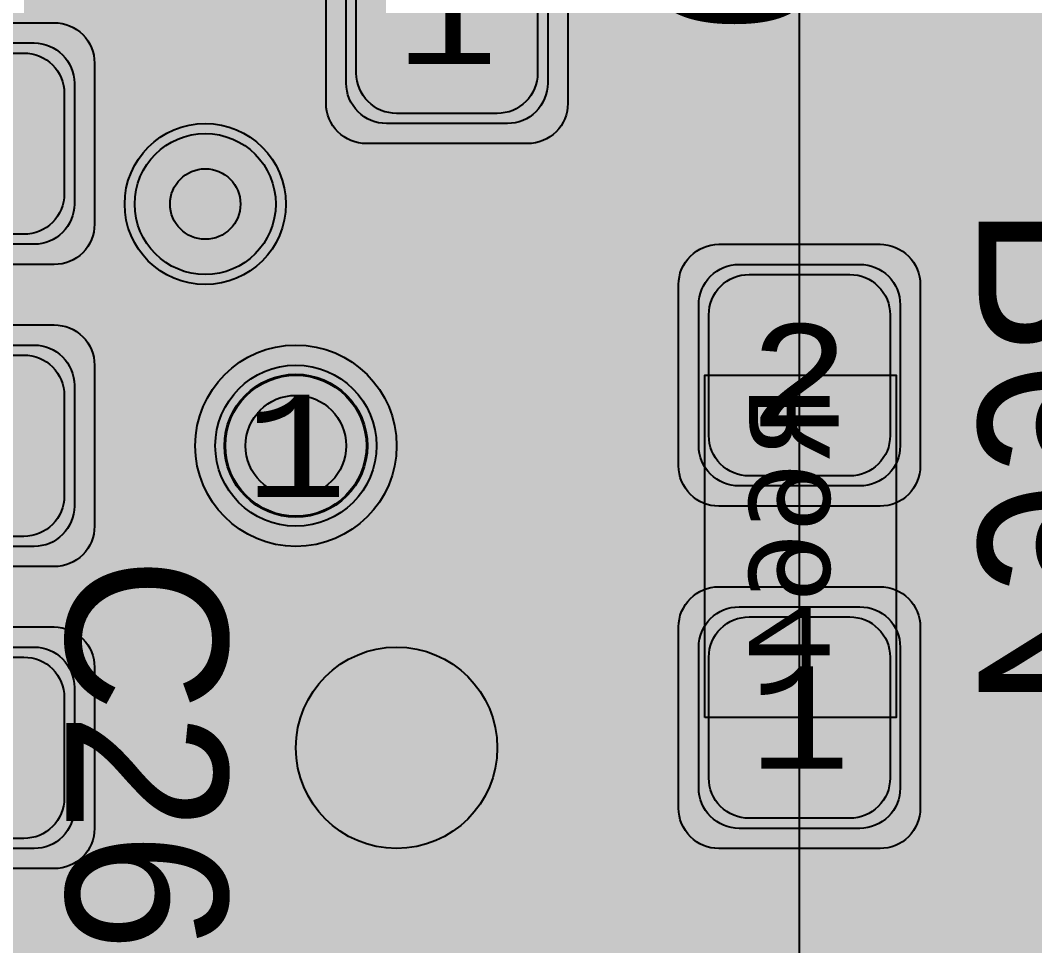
# Model space of a CAD drawing. Extents: x -28 to 199, y -61 to 255.
# Drawn here: x 35.88 to 40.92, y 175.02 to 179.61 of the extents above; entities that cross this region are included whole.
import ezdxf
from ezdxf.enums import TextEntityAlignment as Align

# ---------------------------------------------------------------- set-up
doc = ezdxf.new("R2010")
doc.units = 0
doc.header["$MEASUREMENT"] = 0
for name, color, linetype in [('ASSEMBLY_OUTLINES_BTM', 191, 'CONTINUOUS'), ('ASSEMBLY_OUTLINES_TOP', 102, 'CONTINUOUS'), ('ASSEMBLY_PART_NUMBERS_BTM', 191, 'CONTINUOUS'), ('ASSEMBLY_PART_NUMBERS_TOP', 102, 'CONTINUOUS'), ('ASSEMBLY_REF_DES_BTM', 191, 'CONTINUOUS'), ('ASSEMBLY_REF_DES_TOP', 102, 'CONTINUOUS'), ('DRILL_DRAWING', 21, 'CONTINUOUS'), ('GENERATED_SILKSCREEN_BTM', 255, 'CONTINUOUS'), ('GENERATED_SILKSCREEN_TOP', 140, 'CONTINUOUS'), ('MOUNTING_HOLES_LAYER_2', 42, 'CONTINUOUS'), ('MOUNTING_HOLES_LAYER_3', 42, 'CONTINUOUS'), ('MOUNTING_HOLES_LAYER_BOT21', 42, 'CONTINUOUS'), ('MOUNTING_HOLES_LAYER_TOP', 42, 'CONTINUOUS'), ('PART_HOLES_LAYER_2', 30, 'CONTINUOUS'), ('PART_HOLES_LAYER_3', 30, 'CONTINUOUS'), ('PART_HOLES_LAYER_BOTTOM', 30, 'CONTINUOUS'), ('PART_HOLES_LAYER_TOP', 30, 'CONTINUOUS'), ('PART_PADS_LAYER_2', 230, 'CONTINUOUS'), ('PART_PADS_LAYER_3', 81, 'CONTINUOUS'), ('PART_PADS_LAYER_BOTTOM', 10, 'CONTINUOUS'), ('PART_PADS_LAYER_TOP', 150, 'CONTINUOUS'), ('PART_PADS_SMD_BTM', 10, 'CONTINUOUS'), ('PART_PADS_SMD_TOP', 150, 'CONTINUOUS'), ('PIN_NUMBERS_BTM', 8, 'CONTINUOUS'), ('PIN_NUMBERS_TOP', 8, 'CONTINUOUS'), ('PLACEMENT_OUTLINES_BTM', 222, 'CONTINUOUS'), ('PLACEMENT_OUTLINES_TOP', 130, 'CONTINUOUS'), ('PLANE_SHAPES_LAYER_2', 230, 'CONTINUOUS'), ('PLANE_SHAPES_LAYER_3', 81, 'CONTINUOUS'), ('PLANE_SHAPES_LAYER_TOP', 150, 'CONTINUOUS'), ('SILKSCREEN_OUTLINES_BTM', 211, 'CONTINUOUS'), ('SILKSCREEN_OUTLINES_TOP', 150, 'CONTINUOUS'), ('SILKSCREEN_REF_DES_BTM', 211, 'CONTINUOUS'), ('SILKSCREEN_REF_DES_TOP', 150, 'CONTINUOUS'), ('SOLDERMASK_PADS_BTM', 12, 'CONTINUOUS'), ('SOLDERMASK_PADS_TOP', 180, 'CONTINUOUS'), ('SOLDERPASTE_PADS_BTM', 12, 'CONTINUOUS'), ('SOLDERPASTE_PADS_TOP', 180, 'CONTINUOUS'), ('TRACES_LAYER_2', 230, 'CONTINUOUS'), ('TRACES_LAYER_3', 81, 'CONTINUOUS'), ('TRACES_LAYER_BOTTOM', 10, 'CONTINUOUS'), ('TRACES_LAYER_TOP', 150, 'CONTINUOUS'), ('VIA_HOLES_LAYER_2', 30, 'CONTINUOUS'), ('VIA_HOLES_LAYER_3', 30, 'CONTINUOUS'), ('VIA_HOLES_LAYER_BOTTOM', 30, 'CONTINUOUS'), ('VIA_HOLES_LAYER_TOP', 30, 'CONTINUOUS'), ('VIA_PADS_LAYER_2', 230, 'CONTINUOUS'), ('VIA_PADS_LAYER_3', 81, 'CONTINUOUS'), ('VIA_PADS_LAYER_BOTTOM', 10, 'CONTINUOUS'), ('VIA_PADS_LAYER_TOP', 150, 'CONTINUOUS')]:
    doc.layers.add(name, color=color, linetype=linetype)
doc.styles.add('COURIER_NEW', font='COUR.TTF')
doc.styles.add('VERDANA', font='verdana.TTF')
doc.styles.add('VERIBEST_GERBER_0', font='txt')

msp = doc.modelspace()

# ---------------------------------------------------------------- hatches: boundary and pattern name
at = {"layer": 'ASSEMBLY_OUTLINES_TOP'}
h = msp.add_hatch(color=256, dxfattribs=at)
edge = h.paths.add_edge_path()
edge.add_arc((37.25, 177.5), 0.5, 0, 360)
at = {"layer": 'MOUNTING_HOLES_LAYER_2'}
h = msp.add_hatch(color=256, dxfattribs=at)
edge = h.paths.add_edge_path()
edge.add_arc((37.75, 176), 0.5, 0, 360)
at = {"layer": 'MOUNTING_HOLES_LAYER_3'}
h = msp.add_hatch(color=256, dxfattribs=at)
edge = h.paths.add_edge_path()
edge.add_arc((37.75, 176), 0.5, 0, 360)
at = {"layer": 'MOUNTING_HOLES_LAYER_BOT21'}
h = msp.add_hatch(color=256, dxfattribs=at)
edge = h.paths.add_edge_path()
edge.add_arc((37.75, 176), 0.5, 0, 360)
at = {"layer": 'MOUNTING_HOLES_LAYER_TOP'}
h = msp.add_hatch(color=256, dxfattribs=at)
edge = h.paths.add_edge_path()
edge.add_arc((37.75, 176), 0.5, 0, 360)
at = {"layer": 'PART_HOLES_LAYER_2'}
h = msp.add_hatch(color=256, dxfattribs=at)
edge = h.paths.add_edge_path()
edge.add_arc((37.25, 177.5), 0.25, 0, 360)
at = {"layer": 'PART_HOLES_LAYER_3'}
h = msp.add_hatch(color=256, dxfattribs=at)
edge = h.paths.add_edge_path()
edge.add_arc((37.25, 177.5), 0.25, 0, 360)
at = {"layer": 'PART_HOLES_LAYER_BOTTOM'}
h = msp.add_hatch(color=256, dxfattribs=at)
edge = h.paths.add_edge_path()
edge.add_arc((37.25, 177.5), 0.25, 0, 360)
at = {"layer": 'PART_HOLES_LAYER_TOP'}
h = msp.add_hatch(color=256, dxfattribs=at)
edge = h.paths.add_edge_path()
edge.add_arc((37.25, 177.5), 0.25, 0, 360)
at = {"layer": 'PLANE_SHAPES_LAYER_2'}
h = msp.add_hatch(color=256, dxfattribs=at)
h.paths.add_polyline_path([(169.5, 129.25), (149.5, 129.25), (142.25, 122), (142.25, 90.5), (147.5, 90.5), (147.5, 80), (154, 80), (154, 69.25), (131.75, 69.25), (131.75, 73.25), (121.25, 73.25), (121.25, 81), (110.5, 81), (110.5, 125.75), (106.5, 125.75), (106.5, 128.75), (93.5, 128.75), (93.5, 120.25), (91.75, 120.25), (91.75, 121.5), (80, 121.5), (80, 118.25), (73.25, 118.25), (73.25, 124.5), (67.5, 124.5), (67.5, 128), (57.75, 128), (57.75, 120.25), (55.25, 120.25), (55.25, 121.5), (47.5, 121.5), (47.5, 119), (35, 119), (35, 134.75), (32.75, 134.75), (32.75, 159.75), (29.25, 159.75), (29.25, 175.25), (22.5, 175.25), (22.5, 195.25), (17.25, 195.25), (17.25, 198), (22.5, 198), (22.5, 216.5), (40.25, 216.5), (40.25, 235.5), (54.5, 235.5), (54.5, 254), (87.25, 254), (87.25, 236.25), (86.25, 236.25), (86.25, 228.75), (81, 228.75), (81, 218.75), (95.25, 218.75), (95.25, 194.5), (87, 194.5), (87, 172), (131.1, 172), (131.1, 208.75), (115.5, 208.75), (115.5, 213.75), (106.75, 213.75), (106.75, 218.75), (110.25, 222.25), (110.25, 226.25), (142.5, 226.25), (142.5, 221.5), (160.5, 221.5), (160.5, 240.75), (169.5, 240.75)])
h.paths.add_polyline_path([(35.5, 149.5), (41.75, 149.5), (41.75, 152), (39.25, 152), (39.25, 154), (37.75, 154), (37.75, 152), (35.5, 152)], flags=16)
h.paths.add_polyline_path([(37.5, 125.75), (37.5, 128.75), (42.75, 128.75), (42.75, 125.75)], flags=16)
h.paths.add_polyline_path([(52, 127.75), (52, 130.75), (54.25, 130.75), (54.25, 127.75)], flags=16)
h.paths.add_polyline_path([(50.75, 219.5), (50.75, 226.5), (71.75, 226.5), (71.75, 219.5)], flags=16)
h.paths.add_polyline_path([(66.5, 150.75), (66.5, 177.5), (72.25, 177.5), (72.25, 150.75)], flags=16)
h.paths.add_polyline_path([(47.25, 185.25), (73, 185.25), (73, 188.25), (70.25, 188.25), (70.25, 191), (47.25, 191)], flags=16)
h.paths.add_polyline_path([(84.5, 208), (84.5, 212.75), (85, 212.75), (85, 208)], flags=16)
h.paths.add_polyline_path([(61.5, 137.25), (87.75, 137.25), (87.75, 140.5), (84.75, 140.5), (84.75, 143), (61.5, 143)], flags=16)
h.paths.add_polyline_path([(88.75, 127), (88.75, 130), (91, 130), (91, 127)], flags=16)
h.paths.add_polyline_path([(85.5, 130.25), (85.5, 132.5), (91, 132.5), (91, 130.25)], flags=16)
h.paths.add_polyline_path([(108.75, 142.25), (135.75, 142.25), (135.75, 145.75), (132.25, 145.75), (132.25, 149), (108.75, 149)], flags=16)
h.paths.add_polyline_path([(114.25, 126.75), (140.75, 126.75), (140.75, 129.75), (137.25, 129.75), (137.25, 133), (114.25, 133)], flags=16)
h.paths.add_polyline_path([(155.25, 180.25), (166.25, 180.25), (166.25, 186.25), (152.25, 186.25), (152.25, 183), (155.25, 183)], flags=16)
at = {"layer": 'PLANE_SHAPES_LAYER_3'}
h = msp.add_hatch(color=256, dxfattribs=at)
h.paths.add_polyline_path([(169.5, 129.25), (149.5, 129.25), (142.25, 122), (142.25, 90.5), (147.5, 90.5), (147.5, 80), (154, 80), (154, 69.25), (131.75, 69.25), (131.75, 73.25), (121.25, 73.25), (121.25, 81), (110.5, 81), (110.5, 125.75), (106.5, 125.75), (106.5, 128.75), (93.5, 128.75), (93.5, 120.25), (91.75, 120.25), (91.75, 121.5), (80, 121.5), (80, 118.25), (73.25, 118.25), (73.25, 124.5), (67.5, 124.5), (67.5, 127.75), (58.25, 127.75), (58.25, 130.25), (88.75, 130.25), (88.75, 127), (91, 127), (91, 132.5), (55, 132.5), (55, 131.25), (52, 131.25), (52, 127.75), (55, 127.75), (55, 127.25), (57.75, 127.25), (57.75, 120.25), (55.25, 120.25), (55.25, 121.5), (47.5, 121.5), (47.5, 119), (35, 119), (35, 134.75), (32.75, 134.75), (32.75, 159.75), (29.25, 159.75), (29.25, 175.25), (22.5, 175.25), (22.5, 195.25), (17.25, 195.25), (17.25, 198), (22.5, 198), (22.5, 216.5), (40.25, 216.5), (40.25, 235.5), (54.5, 235.5), (54.5, 254), (87.25, 254), (87.25, 236.25), (86.25, 236.25), (86.25, 228.75), (81, 228.75), (81, 218.75), (95.25, 218.75), (95.25, 194.5), (87, 194.5), (87, 172), (131.1, 172), (131.1, 208.75), (115.5, 208.75), (115.5, 213.75), (106.75, 213.75), (106.75, 218.75), (110.25, 222.25), (110.25, 226.25), (142.5, 226.25), (142.5, 221.5), (160.5, 221.5), (160.5, 240.75), (169.5, 240.75)])
h.paths.add_polyline_path([(35.5, 149.5), (41.75, 149.5), (41.75, 152), (39.25, 152), (39.25, 154), (37.75, 154), (37.75, 152), (35.5, 152)], flags=16)
h.paths.add_polyline_path([(37.5, 125.75), (37.5, 128.75), (42.75, 128.75), (42.75, 125.75)], flags=16)
h.paths.add_polyline_path([(50.75, 219.5), (50.75, 226.5), (71.75, 226.5), (71.75, 219.5)], flags=16)
h.paths.add_polyline_path([(66.5, 150.75), (66.5, 177.5), (72.25, 177.5), (72.25, 150.75)], flags=16)
h.paths.add_polyline_path([(47.25, 185.25), (73, 185.25), (73, 188.25), (70.25, 188.25), (70.25, 191), (47.25, 191)], flags=16)
h.paths.add_polyline_path([(84.5, 208), (84.5, 212.75), (85, 212.75), (85, 208)], flags=16)
h.paths.add_polyline_path([(61.5, 137.25), (87.75, 137.25), (87.75, 140.5), (84.75, 140.5), (84.75, 143), (61.5, 143)], flags=16)
h.paths.add_polyline_path([(108.75, 142.25), (135.75, 142.25), (135.75, 145.75), (132.25, 145.75), (132.25, 149), (108.75, 149)], flags=16)
h.paths.add_polyline_path([(114.25, 126.75), (140.75, 126.75), (140.75, 129.75), (137.25, 129.75), (137.25, 133), (114.25, 133)], flags=16)
h.paths.add_polyline_path([(155.25, 180.25), (166.25, 180.25), (166.25, 186.25), (152.25, 186.25), (152.25, 183), (155.25, 183)], flags=16)
at = {"layer": 'PLANE_SHAPES_LAYER_TOP'}
msp.add_hatch(color=256, dxfattribs=at).paths.add_polyline_path([(70.5, 178), (66.25, 178), (66.25, 171), (39.75, 171), (39.75, 184.75), (70.5, 184.75)], flags=0)
at = {"layer": 'VIA_HOLES_LAYER_2'}
h = msp.add_hatch(color=256, dxfattribs=at)
edge = h.paths.add_edge_path()
edge.add_arc((36.8, 178.7), 0.175, 0, 360)
at = {"layer": 'VIA_HOLES_LAYER_3'}
h = msp.add_hatch(color=256, dxfattribs=at)
edge = h.paths.add_edge_path()
edge.add_arc((36.8, 178.7), 0.175, 0, 360)
at = {"layer": 'VIA_HOLES_LAYER_BOTTOM'}
h = msp.add_hatch(color=256, dxfattribs=at)
edge = h.paths.add_edge_path()
edge.add_arc((36.8, 178.7), 0.175, 0, 360)
at = {"layer": 'VIA_HOLES_LAYER_TOP'}
h = msp.add_hatch(color=256, dxfattribs=at)
edge = h.paths.add_edge_path()
edge.add_arc((36.8, 178.7), 0.175, 0, 360)

# ---------------------------------------------------------------- linework, layer by layer
at = {"layer": 'ASSEMBLY_OUTLINES_BTM'}
msp.add_lwpolyline([(39.28, 176.15), (39.28, 177.85), (40.23, 177.85), (40.23, 176.15)], close=True, dxfattribs=at)
at = {"layer": 'ASSEMBLY_OUTLINES_TOP'}
msp.add_circle((37.25, 177.5), 0.5, dxfattribs=at)
at = {"layer": 'GENERATED_SILKSCREEN_BTM', "const_width": 0.15}
for points in [[(40.9408, 178.0256), (40.9392, 178.0232), (40.9352, 178.0224), (40.9312, 178.02), (40.9272, 178.02), (40.7624, 178.02), (40.7584, 178.02), (40.756, 178.0224), (40.7536, 178.0224), (40.7528, 178.0232), (40.752, 178.024), (40.7496, 178.0256), (40.64, 178.1616), (40.6384, 178.1656), (40.6376, 178.168), (40.6368, 178.172), (40.6368, 178.5752), (40.6384, 178.5824), (40.6424, 178.5864), (40.6472, 178.5912), (40.6528, 178.5928), (41.4208, 178.5928)], [(40.6696, 178.5592), (40.6696, 178.176), (40.7704, 178.052), (40.9192, 178.052), (41.0208, 178.176), (41.0208, 178.5592), (40.6696, 178.5592)], [(41.0424, 178.1536), (40.9408, 178.0256)], [(41.3112, 177.836), (40.7624, 177.836), (40.7584, 177.8352), (40.7552, 177.8336), (40.7536, 177.832), (40.752, 177.8304), (40.7496, 177.8288), (40.64, 177.6944), (40.6392, 177.6912), (40.6384, 177.6888), (40.6376, 177.688), (40.6368, 177.6848), (40.6368, 177.4152), (40.6376, 177.412), (40.6376, 177.4112), (40.6384, 177.4104), (40.6392, 177.408), (40.64, 177.4048)], [(40.64, 177.4048), (40.7496, 177.2704), (40.7536, 177.2664), (40.76, 177.2656), (40.764, 177.2664), (40.7688, 177.268), (40.772, 177.2704), (40.7752, 177.2744), (40.7776, 177.2784), (40.7784, 177.2824), (40.7784, 177.2864), (40.776, 177.2896), (40.6696, 177.4208), (40.6696, 177.68), (40.7704, 177.8032), (41.0576, 177.8032), (40.9688, 177.6944), (40.968, 177.6912), (40.9672, 177.6896), (40.9672, 177.6888), (40.9664, 177.6888), (40.9656, 177.6848), (40.9656, 177.4152), (40.9664, 177.412), (40.9672, 177.4112), (40.9672, 177.4104), (40.968, 177.408), (40.9688, 177.4048), (41.0776, 177.2704)], [(41.3112, 177.08), (40.7624, 177.08), (40.7584, 177.0792), (40.7552, 177.0776), (40.7536, 177.076), (40.752, 177.0744), (40.7496, 177.0728), (40.64, 176.9384), (40.6392, 176.9352), (40.6384, 176.9328), (40.6376, 176.932), (40.6368, 176.9288), (40.6368, 176.6592), (40.6376, 176.656), (40.6376, 176.6552), (40.6384, 176.6544), (40.6392, 176.652), (40.64, 176.6488)], [(40.64, 176.6488), (40.7496, 176.5144), (40.7536, 176.5104), (40.76, 176.5096), (40.764, 176.5104), (40.7688, 176.512), (40.772, 176.5144), (40.7752, 176.5184), (40.7776, 176.5224), (40.7784, 176.5264), (40.7784, 176.5304), (40.776, 176.5336), (40.6696, 176.6648), (40.6696, 176.924), (40.7704, 177.0472), (41.0576, 177.0472), (40.9688, 176.9384), (40.968, 176.9352), (40.9672, 176.9336), (40.9672, 176.9328), (40.9664, 176.9328), (40.9656, 176.9288), (40.9656, 176.6592), (40.9664, 176.656), (40.9672, 176.6552), (40.9672, 176.6544), (40.968, 176.652), (40.9688, 176.6488), (41.0776, 176.5144)], [(41.1456, 175.8064), (40.6752, 175.8064), (40.6712, 175.8072), (40.668, 175.8088), (40.6648, 175.8128), (40.6624, 175.8168), (40.6608, 175.8216), (40.66, 175.8264), (40.6608, 175.8304), (40.664, 175.8344), (41.1496, 176.32)], [(41.1456, 176.2688), (40.716, 175.8384), (41.1456, 175.8384), (41.1456, 176.2688)]]:
    msp.add_lwpolyline(points, dxfattribs=at)
for points in [[(39.280005, 176.716164, 1.1642e-05), (39.279995, 176.716156), (39.279995, 177.283844, 1.1642e-05), (39.280005, 177.283836), (39.280005, 176.716164)], [(40.230005, 176.707902, 1.22306e-05), (40.229995, 176.707911), (40.229995, 177.292089, 1.22306e-05), (40.230005, 177.292098), (40.230005, 176.707902)]]:
    msp.add_lwpolyline(points, format="xyb", dxfattribs=at)
at = {"layer": 'GENERATED_SILKSCREEN_TOP', "const_width": 0.15}
for points in [[(39.7004, 179.7444), (39.81, 179.61), (39.8108, 179.6068), (39.8116, 179.6044), (39.8124, 179.6036), (39.8132, 179.6004), (39.8132, 179.3308), (39.8124, 179.3276), (39.8124, 179.3268), (39.8116, 179.326), (39.8108, 179.3236), (39.81, 179.3204), (39.7004, 179.186), (39.6972, 179.1836), (39.6932, 179.1828), (39.6908, 179.1812), (39.6876, 179.1804), (39.1388, 179.1804), (39.1364, 179.1812), (39.1308, 179.1828), (39.1292, 179.1836), (39.126, 179.186), (39.0164, 179.3204), (39.0148, 179.3244), (39.014, 179.3252), (39.014, 179.3268), (39.014, 179.3284), (39.0132, 179.3292), (39.0132, 179.3308), (39.0132, 179.6004), (39.014, 179.6036), (39.0148, 179.6068), (39.0164, 179.61)], [(39.0164, 179.61), (39.126, 179.7444)], [(39.1524, 179.726), (39.046, 179.5956), (39.046, 179.3372), (39.1468, 179.2124), (39.434, 179.2124), (39.346, 179.3212), (39.3444, 179.3244), (39.3436, 179.3252), (39.3428, 179.3276), (39.3428, 179.3308), (39.3428, 179.6004), (39.3428, 179.6036), (39.3452, 179.6084), (39.346, 179.61), (39.4548, 179.7444)], [(39.6796, 179.7188), (39.4764, 179.7188), (39.3748, 179.5956), (39.3748, 179.3372), (39.4764, 179.2124), (39.6796, 179.2124), (39.7804, 179.3372), (39.7804, 179.5956), (39.6796, 179.7188)], [(39.1688, 177.9812), (39.1688, 177.158), (39.1676, 177.152), (39.1652, 177.1472), (39.164, 177.1424), (39.1604, 177.1388), (38.9588, 176.9744), (38.9528, 176.972), (38.9516, 176.9708), (38.9492, 176.9708), (38.9468, 176.9696), (38.9456, 176.9696), (38.9432, 176.9696), (38.5388, 176.9696), (38.534, 176.9708), (38.5292, 176.972), (38.5244, 176.9744), (38.3228, 177.1388), (38.318, 177.1424), (38.3156, 177.1472), (38.3132, 177.152), (38.312, 177.158), (38.312, 177.9812), (38.3132, 177.9872), (38.3156, 177.992), (38.318, 177.9944), (38.3204, 177.9968), (38.3228, 178.0004), (38.5244, 178.1648), (38.5292, 178.166), (38.5328, 178.1672), (38.534, 178.1684), (38.5388, 178.1696), (38.9432, 178.1696), (38.948, 178.1684), (38.9492, 178.1684), (38.9504, 178.1672), (38.954, 178.166), (38.9588, 178.1648), (39.1604, 178.0004), (39.1616, 177.9968), (39.164, 177.9956), (39.1652, 177.9944), (39.1652, 177.992), (39.1676, 177.9872), (39.1688, 177.9812)], [(40.0916, 177.59), (40.2944, 177.4256), (40.298, 177.4208), (40.2992, 177.4148), (40.3004, 177.4112), (40.3016, 177.4076), (40.3028, 177.4052), (40.3028, 177.158), (40.3016, 177.1544), (40.2992, 177.146), (40.298, 177.1436), (40.2944, 177.1388), (40.0928, 176.9744), (40.0868, 176.972), (40.0856, 176.9708), (40.0832, 176.9708), (40.0808, 176.9696), (40.0796, 176.9696), (40.0772, 176.9696), (39.6728, 176.9696), (39.668, 176.9708), (39.6632, 176.972), (39.6584, 176.9744), (39.4568, 177.1388), (39.4508, 177.1448), (39.4496, 177.1484), (39.4496, 177.152), (39.4508, 177.1604), (39.4556, 177.1688), (39.4604, 177.1748), (39.4676, 177.1796), (39.476, 177.1808), (39.4844, 177.1784), (39.68, 177.0188), (40.0676, 177.0188), (40.2548, 177.17), (40.2548, 177.3932), (40.0676, 177.5456), (39.6728, 177.5456), (39.668, 177.5456), (39.662, 177.5468), (39.6584, 177.5492), (39.4568, 177.7136), (39.4544, 177.7148), (39.452, 177.7172), (39.4496, 177.7208), (39.4472, 177.7292), (39.446, 177.734), (39.446, 177.9812), (39.4472, 177.9872), (39.4496, 177.992), (39.452, 177.9944), (39.4544, 177.9968), (39.4568, 178.0004), (39.6584, 178.1648), (39.6632, 178.166), (39.6668, 178.1672), (39.668, 178.1684), (39.6728, 178.1696), (40.0772, 178.1696), (40.082, 178.1684), (40.0844, 178.1672), (40.088, 178.166), (40.0916, 178.1648), (40.2428, 178.0412), (40.2488, 178.0352), (40.2512, 178.028), (40.25, 178.0196), (40.2464, 178.0112), (40.2404, 178.0052), (40.232, 178.0004), (40.2224, 177.9992), (40.214, 178.0016), (40.07, 178.1204), (39.68, 178.1204), (39.4952, 177.9692), (39.4952, 177.746), (39.68, 177.5936), (40.0772, 177.5936), (40.082, 177.5924), (40.0868, 177.5912), (40.0916, 177.59)], [(40.7924, 176.9744), (40.5908, 177.1388), (40.5848, 177.1424), (40.5836, 177.1472), (40.5812, 177.152), (40.58, 177.158), (40.58, 177.9812), (40.5812, 177.9872), (40.5836, 177.992), (40.586, 177.9944), (40.5872, 177.9968), (40.5896, 178.0004), (40.7924, 178.1648), (40.796, 178.166), (40.7996, 178.1672), (40.8008, 178.1684), (40.8056, 178.1696), (41.21, 178.1696)], [(38.3612, 177.9692), (38.3612, 177.17), (38.546, 177.0188), (38.9336, 177.0188), (39.1208, 177.17), (39.1208, 177.9692), (38.9336, 178.1204), (38.546, 178.1204), (38.3612, 177.9692)], [(41.2016, 178.1204), (40.814, 178.1204), (40.6292, 177.9692), (40.6292, 177.17), (40.814, 177.0188), (41.2016, 177.0188)], [(41.21, 176.9696), (40.8056, 176.9696), (40.8008, 176.9708), (40.796, 176.972), (40.7924, 176.9744)], [(36.1164, 176.7), (36.226, 176.8344), (36.2284, 176.8384), (36.2316, 176.8392), (36.2348, 176.8408), (36.2388, 176.8416), (36.7876, 176.8416), (36.7916, 176.8408), (36.7948, 176.8392), (36.7972, 176.8376), (36.798, 176.8368), (36.8004, 176.8344), (36.91, 176.7), (36.9108, 176.6976), (36.9116, 176.6952), (36.9124, 176.6944), (36.9132, 176.6912), (36.9132, 176.4216), (36.9124, 176.4176), (36.9116, 176.416), (36.9108, 176.4136), (36.91, 176.4112), (36.8004, 176.276), (36.7964, 176.2728), (36.79, 176.2712), (36.786, 176.272), (36.782, 176.2736), (36.778, 176.276), (36.7748, 176.28), (36.7724, 176.284), (36.7716, 176.288), (36.7716, 176.292), (36.774, 176.2952), (36.8804, 176.4272), (36.8804, 176.6856), (36.7796, 176.8088), (36.2468, 176.8088), (36.146, 176.6856), (36.146, 176.4272), (36.2524, 176.2952), (36.2548, 176.292), (36.2548, 176.288), (36.254, 176.284), (36.2516, 176.28), (36.2484, 176.276), (36.2444, 176.2736), (36.2404, 176.272), (36.2348, 176.2712), (36.23, 176.2728), (36.226, 176.276), (36.1164, 176.4112), (36.1148, 176.4144), (36.114, 176.4152), (36.114, 176.4176), (36.114, 176.4184), (36.1132, 176.4192), (36.1132, 176.4216), (36.1132, 176.6912), (36.114, 176.6944), (36.1148, 176.6976), (36.1164, 176.7)], [(36.91, 175.656), (36.8004, 175.5216), (36.7964, 175.5192), (36.7932, 175.5184), (36.7908, 175.5168), (36.7876, 175.516), (36.678, 175.516), (36.6756, 175.5168), (36.67, 175.5184), (36.666, 175.5192), (36.6644, 175.5216), (36.2316, 176.0544), (36.146, 176.0544), (36.146, 175.532), (36.1444, 175.5264), (36.1412, 175.5216), (36.1356, 175.5192), (36.1292, 175.5184), (36.1236, 175.5192), (36.118, 175.5216), (36.1148, 175.5264), (36.1132, 175.532), (36.1132, 176.0712), (36.1148, 176.0776), (36.1188, 176.0816), (36.1236, 176.0856), (36.1292, 176.0872), (36.2388, 176.0872), (36.2412, 176.0864), (36.2468, 176.0848), (36.2492, 176.0832), (36.2508, 176.0816), (36.2524, 176.08), (36.686, 175.548), (36.7796, 175.548), (36.8804, 175.6728), (36.8804, 175.9312), (36.774, 176.0616), (36.7724, 176.0672), (36.7732, 176.072), (36.7756, 176.0776), (36.7804, 176.0808), (36.786, 176.084), (36.7916, 176.0848), (36.7964, 176.084), (36.8004, 176.08), (36.91, 175.9456), (36.9108, 175.9424), (36.9116, 175.94), (36.9124, 175.9392), (36.9132, 175.936), (36.9132, 175.6664), (36.9124, 175.6632), (36.9124, 175.6624), (36.9116, 175.6616), (36.9108, 175.6592), (36.91, 175.656)], [(36.1132, 174.9104), (36.1132, 175.18), (36.114, 175.1832), (36.1148, 175.1864), (36.1164, 175.1896), (36.226, 175.324), (36.2276, 175.3256), (36.2284, 175.3272), (36.2308, 175.3288), (36.2364, 175.3304), (36.2388, 175.3312), (36.7876, 175.3312), (36.7916, 175.3304), (36.7948, 175.3288), (36.7972, 175.3272), (36.798, 175.3256), (36.8004, 175.324), (36.91, 175.1896), (36.9108, 175.1864), (36.9116, 175.184), (36.9124, 175.1832), (36.9132, 175.18), (36.9132, 174.9104)], [(36.4508, 175.2984), (36.2468, 175.2984), (36.146, 175.1752), (36.146, 174.9168), (36.2468, 174.792), (36.4508, 174.792), (36.5524, 174.9168), (36.5524, 175.1752), (36.4508, 175.2984)], [(36.8804, 174.916), (36.8804, 175.1752), (36.7796, 175.2984), (36.4924, 175.2984), (36.5812, 175.1896), (36.582, 175.1864), (36.5828, 175.1848), (36.5828, 175.184), (36.5836, 175.184), (36.5844, 175.18), (36.5844, 174.9104)]]:
    msp.add_lwpolyline(points, dxfattribs=at)
msp.add_lwpolyline([(36.75, 177.5, -1), (37.75, 177.5, -1)], format="xyb", close=True, dxfattribs=at)
at = {"layer": 'MOUNTING_HOLES_LAYER_2'}
msp.add_circle((37.75, 176), 0.5, dxfattribs=at)
at = {"layer": 'MOUNTING_HOLES_LAYER_3'}
msp.add_circle((37.75, 176), 0.5, dxfattribs=at)
at = {"layer": 'MOUNTING_HOLES_LAYER_BOT21'}
msp.add_circle((37.75, 176), 0.5, dxfattribs=at)
at = {"layer": 'MOUNTING_HOLES_LAYER_TOP'}
msp.add_circle((37.75, 176), 0.5, dxfattribs=at)
at = {"layer": 'PART_HOLES_LAYER_2'}
msp.add_circle((37.25, 177.5), 0.25, dxfattribs=at)
at = {"layer": 'PART_HOLES_LAYER_3'}
msp.add_circle((37.25, 177.5), 0.25, dxfattribs=at)
at = {"layer": 'PART_HOLES_LAYER_BOTTOM'}
msp.add_circle((37.25, 177.5), 0.25, dxfattribs=at)
at = {"layer": 'PART_HOLES_LAYER_TOP'}
msp.add_circle((37.25, 177.5), 0.25, dxfattribs=at)
at = {"layer": 'PART_PADS_LAYER_2'}
msp.add_circle((37.25, 177.5), 0.35, dxfattribs=at)
at = {"layer": 'PART_PADS_LAYER_3'}
msp.add_circle((37.25, 177.5), 0.35, dxfattribs=at)
at = {"layer": 'PART_PADS_LAYER_BOTTOM'}
msp.add_circle((37.25, 177.5), 0.35, dxfattribs=at)
at = {"layer": 'PART_PADS_LAYER_TOP'}
msp.add_circle((37.25, 177.5), 0.35, dxfattribs=at)
at = {"layer": 'PART_PADS_SMD_BTM'}
for points in [[(36.15, 178.7, -0.4142135624), (35.95, 178.5), (35.25, 178.5, -0.4142135624), (35.05, 178.7), (35.05, 179.3, -0.4142135624), (35.25, 179.5), (35.95, 179.5, -0.4142135624), (36.15, 179.3)], [(39.45, 177.3, -0.4142135624), (39.25, 177.5), (39.25, 178.2, -0.4142135624), (39.45, 178.4), (40.05, 178.4, -0.4142135624), (40.25, 178.2), (40.25, 177.5, -0.4142135624), (40.05, 177.3)], [(35.05, 177.8, -0.4142135624), (35.25, 178), (35.95, 178, -0.4142135624), (36.15, 177.8), (36.15, 177.2, -0.4142135624), (35.95, 177), (35.25, 177, -0.4142135624), (35.05, 177.2)], [(39.45, 175.6, -0.4142135624), (39.25, 175.8), (39.25, 176.5, -0.4142135624), (39.45, 176.7), (40.05, 176.7, -0.4142135624), (40.25, 176.5), (40.25, 175.8, -0.4142135624), (40.05, 175.6)], [(35.05, 176.3, -0.4142135624), (35.25, 176.5), (35.95, 176.5, -0.4142135624), (36.15, 176.3), (36.15, 175.7, -0.4142135624), (35.95, 175.5), (35.25, 175.5, -0.4142135624), (35.05, 175.7)]]:
    msp.add_lwpolyline(points, format="xyb", close=True, dxfattribs=at)
at = {"layer": 'PART_PADS_SMD_TOP'}
msp.add_lwpolyline([(37.7, 179.1, -0.4142135624), (37.5, 179.3), (37.5, 180, -0.4142135624), (37.7, 180.2), (38.3, 180.2, -0.4142135624), (38.5, 180), (38.5, 179.3, -0.4142135624), (38.3, 179.1)], format="xyb", close=True, dxfattribs=at)
at = {"layer": 'PLACEMENT_OUTLINES_BTM'}
msp.add_lwpolyline([(39.28, 176.15), (39.28, 177.85), (40.23, 177.85), (40.23, 176.15)], close=True, dxfattribs=at)
at = {"layer": 'PLACEMENT_OUTLINES_TOP'}
msp.add_circle((37.25, 177.5), 0.355, dxfattribs=at)
at = {"layer": 'PLANE_SHAPES_LAYER_TOP'}
msp.add_lwpolyline([(70.5, 178), (66.25, 178), (66.25, 171), (39.75, 171), (39.75, 184.75), (70.5, 184.75)], close=True, dxfattribs=at)
at = {"layer": 'SILKSCREEN_OUTLINES_BTM'}
msp.add_lwpolyline([(39.28, 176.15), (39.28, 177.85), (40.23, 177.85), (40.23, 176.15)], close=True, dxfattribs=at)
at = {"layer": 'SILKSCREEN_OUTLINES_TOP'}
msp.add_circle((37.25, 177.5), 0.5, dxfattribs=at)
at = {"layer": 'SOLDERMASK_PADS_BTM'}
for points in [[(36.25, 178.6, -0.4142135624), (36.05, 178.4), (35.15, 178.4, -0.4142135624), (34.95, 178.6), (34.95, 179.4, -0.4142135624), (35.15, 179.6), (36.05, 179.6, -0.4142135624), (36.25, 179.4)], [(39.35, 177.2, -0.4142135624), (39.15, 177.4), (39.15, 178.3, -0.4142135624), (39.35, 178.5), (40.15, 178.5, -0.4142135624), (40.35, 178.3), (40.35, 177.4, -0.4142135624), (40.15, 177.2)], [(34.95, 177.9, -0.4142135624), (35.15, 178.1), (36.05, 178.1, -0.4142135624), (36.25, 177.9), (36.25, 177.1, -0.4142135624), (36.05, 176.9), (35.15, 176.9, -0.4142135624), (34.95, 177.1)], [(39.35, 175.5, -0.4142135624), (39.15, 175.7), (39.15, 176.6, -0.4142135624), (39.35, 176.8), (40.15, 176.8, -0.4142135624), (40.35, 176.6), (40.35, 175.7, -0.4142135624), (40.15, 175.5)], [(34.95, 176.4, -0.4142135624), (35.15, 176.6), (36.05, 176.6, -0.4142135624), (36.25, 176.4), (36.25, 175.6, -0.4142135624), (36.05, 175.4), (35.15, 175.4, -0.4142135624), (34.95, 175.6)]]:
    msp.add_lwpolyline(points, format="xyb", close=True, dxfattribs=at)
msp.add_circle((37.25, 177.5), 0.4, dxfattribs=at)
at = {"layer": 'SOLDERMASK_PADS_TOP'}
msp.add_lwpolyline([(37.6, 179, -0.4142135624), (37.4, 179.2), (37.4, 180.1, -0.4142135624), (37.6, 180.3), (38.4, 180.3, -0.4142135624), (38.6, 180.1), (38.6, 179.2, -0.4142135624), (38.4, 179)], format="xyb", close=True, dxfattribs=at)
msp.add_circle((37.25, 177.5), 0.4, dxfattribs=at)
at = {"layer": 'SOLDERPASTE_PADS_BTM'}
for points in [[(36.1, 178.75, -0.4142135624), (35.9, 178.55), (35.3, 178.55, -0.4142135624), (35.1, 178.75), (35.1, 179.25, -0.4142135624), (35.3, 179.45), (35.9, 179.45, -0.4142135624), (36.1, 179.25)], [(39.5, 177.35, -0.4142135624), (39.3, 177.55), (39.3, 178.15, -0.4142135624), (39.5, 178.35), (40, 178.35, -0.4142135624), (40.2, 178.15), (40.2, 177.55, -0.4142135624), (40, 177.35)], [(35.1, 177.75, -0.4142135624), (35.3, 177.95), (35.9, 177.95, -0.4142135624), (36.1, 177.75), (36.1, 177.25, -0.4142135624), (35.9, 177.05), (35.3, 177.05, -0.4142135624), (35.1, 177.25)], [(39.5, 175.65, -0.4142135624), (39.3, 175.85), (39.3, 176.45, -0.4142135624), (39.5, 176.65), (40, 176.65, -0.4142135624), (40.2, 176.45), (40.2, 175.85, -0.4142135624), (40, 175.65)], [(35.1, 176.25, -0.4142135624), (35.3, 176.45), (35.9, 176.45, -0.4142135624), (36.1, 176.25), (36.1, 175.75, -0.4142135624), (35.9, 175.55), (35.3, 175.55, -0.4142135624), (35.1, 175.75)]]:
    msp.add_lwpolyline(points, format="xyb", close=True, dxfattribs=at)
at = {"layer": 'SOLDERPASTE_PADS_TOP'}
msp.add_lwpolyline([(37.75, 179.15, -0.4142135624), (37.55, 179.35), (37.55, 179.95, -0.4142135624), (37.75, 180.15), (38.25, 180.15, -0.4142135624), (38.45, 179.95), (38.45, 179.35, -0.4142135624), (38.25, 179.15)], format="xyb", close=True, dxfattribs=at)
at = {"layer": 'TRACES_LAYER_2', "const_width": 0.35}
for points in [[(39, 157.75), (39, 164.278948), (39.977084, 165.256032), (39.977084, 195.954471), (60.237, 216.214387), (76.851201, 216.214387), (80.742914, 220.1061), (91.363492, 220.1061), (91.940199, 220.682807), (101.119002, 220.682807), (104.461707, 224.025512), (105.460006, 224.025512), (107.101084, 225.66659), (107.101084, 228.559662), (109.375, 230.833578), (109.375, 237.875), (108.5, 238.75)], [(108.5, 236.75), (108.5, 230.833578), (106.588042, 228.92162), (106.588042, 225.860655), (105.279387, 224.552), (104.281088, 224.552), (100.911895, 221.182807), (91.457807, 221.182807), (90.977327, 220.702327), (80.533007, 220.702327), (76.721293, 216.890613), (60.206119, 216.890613), (39.477084, 196.161578), (39.477084, 165.651779), (37.478919, 163.653614), (37.478919, 157.997487), (37.231432, 157.75), (36.75, 157.75)], [(37.7, 196.3), (37.7, 195.575), (38.958012, 194.316988), (38.958012, 167.18775), (36.5, 164.729738), (36.5, 163.7)]]:
    msp.add_lwpolyline(points, dxfattribs=at)
at = {"layer": 'TRACES_LAYER_3', "const_width": 0.5}
msp.add_lwpolyline([(36.8, 178.7), (28.219871, 178.7), (27.719871, 179.2), (25.1, 179.2)], dxfattribs=at)
at = {"layer": 'TRACES_LAYER_BOTTOM', "const_width": 0.35}
for points in [[(40.1, 180.25), (40.1, 179.457591), (39.795969, 179.15356), (37.8826, 179.15356), (36.8, 180.23616), (36.8, 181.45)], [(35.6, 179), (36.5, 179), (36.8, 178.7)], [(39.75, 177.85), (38.373079, 177.85), (37.523079, 178.7), (36.8, 178.7)], [(37.25, 177.5), (35.6, 177.5)], [(39.75, 176.15), (39.75, 175.299999), (39.849998, 175.200001), (39.849998, 174.35)], [(35.6, 176), (35.975796, 176), (35.975796, 173.738808), (30.763194, 168.526206), (30.763194, 166.958824), (30.75, 166.94563), (30.75, 166)]]:
    msp.add_lwpolyline(points, dxfattribs=at)
at = {"layer": 'TRACES_LAYER_TOP', "const_width": 0.35}
msp.add_lwpolyline([(38, 179.65), (35.752199, 179.65), (35.25, 179.147801), (35.25, 177.6)], dxfattribs=at)
at = {"layer": 'VIA_HOLES_LAYER_2'}
msp.add_circle((36.8, 178.7), 0.175, dxfattribs=at)
at = {"layer": 'VIA_HOLES_LAYER_3'}
msp.add_circle((36.8, 178.7), 0.175, dxfattribs=at)
at = {"layer": 'VIA_HOLES_LAYER_BOTTOM'}
msp.add_circle((36.8, 178.7), 0.175, dxfattribs=at)
at = {"layer": 'VIA_HOLES_LAYER_TOP'}
msp.add_circle((36.8, 178.7), 0.175, dxfattribs=at)
at = {"layer": 'VIA_PADS_LAYER_2'}
msp.add_circle((36.8, 178.7), 0.4, dxfattribs=at)
at = {"layer": 'VIA_PADS_LAYER_3'}
msp.add_circle((36.8, 178.7), 0.4, dxfattribs=at)
at = {"layer": 'VIA_PADS_LAYER_BOTTOM'}
msp.add_circle((36.8, 178.7), 0.35, dxfattribs=at)
at = {"layer": 'VIA_PADS_LAYER_TOP'}
msp.add_circle((36.8, 178.7), 0.35, dxfattribs=at)

# ---------------------------------------------------------------- texts
at = {"layer": 'ASSEMBLY_PART_NUMBERS_BTM', "style": 'VERIBEST_GERBER_0', "text_generation_flag": 2}
for s, p in [('GRM32DR71E106KA12L', (40.54, 202.5)), ('CL10B104KB8SFNC', (34.04, 201)), ('ERJ-3EKF1022V', (35.96, 193)), ('ERJ-3EKF6341V', (37.21, 177))]:
    msp.add_text(s, height=2.032, rotation=90, dxfattribs=at).set_placement(p, align=Align.TOP_LEFT)
for s, p in [('ERJ-3EKF2052V', (39.25, 180.71)), ('CL10B104KB8SFNC', (39.25, 179.21)), ('CL10C010BB8NNNC', (62.5, 178.29)), ('ERJ-3EKF2052V', (39.25, 177.71))]:
    msp.add_text(s, height=2.032, dxfattribs=at).set_placement(p, align=Align.TOP_LEFT)
at = {"layer": 'ASSEMBLY_PART_NUMBERS_TOP', "style": 'VERIBEST_GERBER_0'}
for s, p in [('CRCW12101R30FKEA', (41.21, 200)), ('MMZ1608A182B', (36.96, 192.5)), ('ERJ-3EKF10R0V', (42.04, 189)), ('ERJ-3EKF1022V', (37.29, 182.25)), ('ERJ-3EKF10R0V', (40.54, 180.5)), ('CL10B104KB8SFNC', (37.79, 176.75))]:
    msp.add_text(s, height=2.032, rotation=270, dxfattribs=at).set_placement(p, align=Align.TOP_LEFT)
for s, p in [('CL21B106KOQNNNE', (38.25, 181.96)), ('ERJ-3EKF4701V', (32, 176.46))]:
    msp.add_text(s, height=2.032, dxfattribs=at).set_placement(p, align=Align.TOP_LEFT)
at = {"layer": 'ASSEMBLY_REF_DES_BTM', "style": 'VERDANA', "text_generation_flag": 2}
msp.add_text('R664', height=0.4, rotation=90, dxfattribs=at).set_placement((39.5, 177.8), align=Align.TOP_LEFT)
at = {"layer": 'ASSEMBLY_REF_DES_TOP', "style": 'VERDANA'}
msp.add_text('OSC9', height=1.2, dxfattribs=at).set_placement((38.3, 178.25), align=Align.TOP_LEFT)
at = {"layer": 'DRILL_DRAWING', "style": 'VERIBEST_GERBER_0'}
for s, p in [('A', (36.8, 178.7)), ('B', (37.25, 177.5)), ('T', (37.75, 176)), ('A', (35.3, 174.7))]:
    msp.add_text(s, height=2, dxfattribs=at).set_placement(p, align=Align.MIDDLE_CENTER)
at = {"layer": 'PIN_NUMBERS_BTM', "style": 'COURIER_NEW'}
for s, p in [('1', (38, 179.65)), ('2', (39.75, 177.85)), ('1', (37.25, 177.5)), ('1', (39.75, 176.15))]:
    msp.add_text(s, height=0.508, dxfattribs=at).set_placement(p, align=Align.MIDDLE_CENTER)
at = {"layer": 'PIN_NUMBERS_TOP', "style": 'COURIER_NEW'}
for s, p in [('1', (38, 179.65)), ('2', (39.75, 177.85)), ('1', (37.25, 177.5)), ('1', (39.75, 176.15))]:
    msp.add_text(s, height=0.508, dxfattribs=at).set_placement(p, align=Align.MIDDLE_CENTER)
at = {"layer": 'SILKSCREEN_REF_DES_BTM', "style": 'VERIBEST_GERBER_0', "text_generation_flag": 2}
msp.add_text('R664', height=0.8, rotation=90, dxfattribs=at).set_placement((40.64, 178.7), align=Align.TOP_LEFT)
at = {"layer": 'SILKSCREEN_REF_DES_TOP', "style": 'VERIBEST_GERBER_0'}
for s, p in [('R179', (39.81, 182.1)), ('C26', (36.91, 176.95))]:
    msp.add_text(s, height=0.8, rotation=270, dxfattribs=at).set_placement(p, align=Align.TOP_LEFT)
msp.add_text('OSC9', height=1.2, dxfattribs=at).set_placement((38.15, 178.19), align=Align.TOP_LEFT)

doc.saveas('drawing.dxf')
